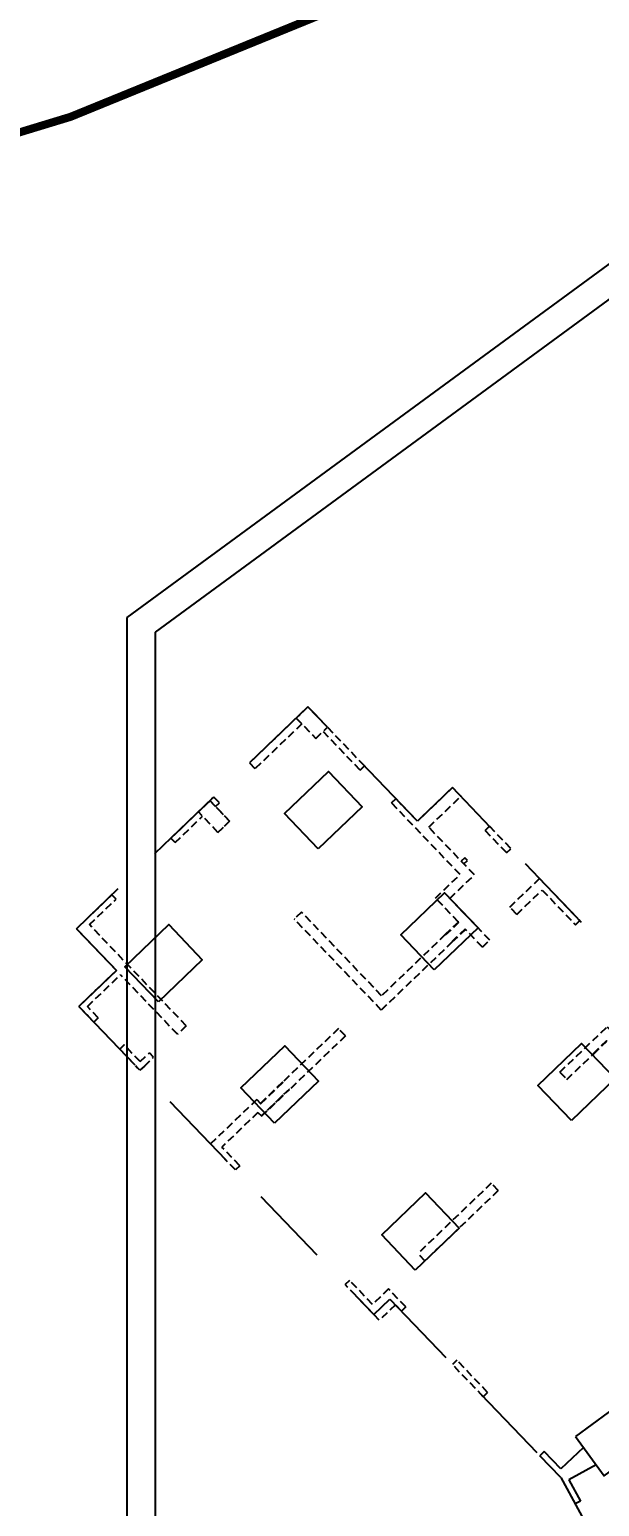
# Model space of a CAD drawing. Header units: millimetres. Extents: x 75184266 to 76346726, y -35077925 to -33679385.
# Drawn here: x 75310867 to 75324951, y -34538958 to -34502484 of the extents above; entities that cross this region are included whole.
import ezdxf

# ---------------------------------------------------------------- set-up
doc = ezdxf.new("R2010")
doc.units = ezdxf.units.MM
doc.header["$LTSCALE"] = 50
doc.header["$MEASUREMENT"] = 0
doc.header["$PDMODE"] = 1
doc.header["$PDSIZE"] = -3
for name, pattern in [('HIDDEN2', [0.1875, 0.125, -0.0625]), ('PHANTOM2', [1.25, 0.625, -0.125, 0.125, -0.125, 0.125, -0.125]), ('XR-지하3층$0$H', [1.3, 0.8, -0.5])]:
    doc.linetypes.add(name, pattern=pattern)
doc.layers.get('0').update_dxf_attribs({"linetype": 'CONTINUOUS'})
doc.layers.get('Defpoints').update_dxf_attribs({"color": 51, "linetype": 'CONTINUOUS'})
doc.layers.add('XR-지하3층$0$CON', color=2, linetype='CONTINUOUS')
doc.layers.add('건축', color=8, linetype='CONTINUOUS', plot=False)
doc.styles.add('XR-지하3층$0$돋움', font='', dxfattribs={"width": 0.9})
doc.styles.get('XR-지하3층$0$돋움').set_extended_font_data('Dotum')
doc.dimstyles.new('XR-지하3층$0$20110829_평면도_면적조정$0$std_style', dxfattribs={"dimscale": 400, "dimtxt": 3, "dimasz": 1, "dimexe": 1.5, "dimexo": 2, "dimgap": 1, "dimtad": 1, "dimtoh": 1, "dimdec": 0, "dimzin": 0, "dimdsep": 46, "dimtxsty": 'XR-지하3층$0$돋움', "dimblk": 'XR-지하3층$0$20110829_평면도_면적조정$0$01420DDOT01', "dimblk1": 'XR-지하3층$0$20110829_평면도_면적조정$0$01420DDOT01', "dimblk2": 'XR-지하3층$0$20110829_평면도_면적조정$0$01420DDOT01', "dimcen": 2.5, "dimdle": 8, "dimclrd": 256, "dimclre": 256, "dimclrt": 256, "dimadec": 0, "dimazin": 0, "dimtfac": 1, "dimtdec": 0, "dimtix": 1, "dimtmove": 2, "dimatfit": 3, "dimldrblk": 'XR-지하3층$0$20110829_평면도_면적조정$0$_ClosedBlank', "dimfxl": 1, "dimtolj": 1, "dimtzin": 0, "dimlwd": -1, "dimlwe": -1, "dimarcsym": 0})

# ---------------------------------------------------------------- blocks, each defined once
blk = doc.blocks.new('XR-지하3층$0$20110829_평면도_면적조정$0$01420DDOT01')
blk.add_line((-1.5, 0), (1.5, 0))
at = {"const_width": 0.5}
blk.add_lwpolyline([(-0.25, 0, 1), (0.25, 0, 1)], format="xyb", close=True, dxfattribs=at)
blk = doc.blocks.new('*D295')
at = {"layer": 'Defpoints', "color": 0, "transparency": 16777216}
for p in [(75346469, -34460649), (75352378, -34468709, 0), (75283584, -34519145, 0)]:
    blk.add_point(p, dxfattribs=at)
at = {"layer": '건축'}
for p, q in [((75351905, -34468064), (75346114, -34460166)), ((75277998, -34510849), (75346147, -34460886)), ((75283111, -34518500), (75277320, -34510602))]:
    blk.add_line(p, q, dxfattribs=at)
at = {"layer": '건축', "xscale": 400, "yscale": 400, "zscale": 400}
for p, rotation in [((75346469, -34460649), 36.24693456144445), ((75277675, -34511086), 216.2469345614445)]:
    blk.add_blockref('XR-지하3층$0$20110829_평면도_면적조정$0$01420DDOT01', p, dxfattribs=dict(at, rotation=rotation))
at = {"layer": '건축', "insert": (75311303, -34484818), "char_height": 1800, "attachment_point": 5, "rotation": 36.2469, "style": 'XR-지하3층$0$돋움'}
blk.add_mtext('\\A1;85302', dxfattribs=at)
blk = doc.blocks.new('XR-지하3층$0$20110829_평면도_면적조정$0$_ClosedBlank')
at = {"color": 0, "linetype": 'ByBlock', "lineweight": -2}
for p, q in [((-1, 0.167), (0, 0)), ((-1, 0.167), (-1, -0.167)), ((0, 0), (-1, -0.167))]:
    blk.add_line(p, q, dxfattribs=at)
blk = doc.blocks.new('XR-지하3층$0$기둥 0620')
at = {"layer": 'XR-지하3층$0$CON', "ltscale": 0.5}
blk.add_lwpolyline([(-600, 0), (600, 0), (600, 1500), (-600, 1500)], close=True, dxfattribs=at)

msp = doc.modelspace()

# ---------------------------------------------------------------- linework, layer by layer
at = {"layer": '건축', "ltscale": 1000}
for p, q in [((75313281.6, -34517008), (75350390.8, -34489801.4)), ((75313981.6, -34517362.8), (75336352.4, -34500961.6)), ((75313281.3, -34601924.1), (75313281.6, -34517008)), ((75313981.3, -34601695), (75313981.6, -34517362.8))]:
    msp.add_line(p, q, dxfattribs=at)
at = {"layer": '건축', "linetype": 'HIDDEN2', "ltscale": 30}
for p, q in [((75317747.4, -34519210.8, 0), (75316303, -34520594.2, 0)), ((75319144.6, -34520669.6, 0), (75317747.4, -34519210.8, 0)), ((75317596.8, -34519631.9, 0), (75316441.3, -34520738.6, 0)), ((75319036.3, -34520773.3, 0), (75318123.2, -34519820.1, 0)), ((75316303, -34520594.2, 0), (75316441.3, -34520738.6, 0)), ((75319036.3, -34520773.3, 0), (75319144.6, -34520669.6, 0)), ((75321318.5, -34521204.5, 0), (75321526.1, -34521421.1, 0)), ((75315812.3, -34522033.5, 0), (75315328.1, -34521528, 0)), ((75319919.3, -34521478.4, 0), (75319811, -34521582.2, 0)), ((75315523.4, -34522310.2, 0), (75315039.2, -34521804.7, 0)), ((75322123.3, -34522261.5, 0), (75322231.6, -34522157.7, 0)), ((75322123.3, -34522261.5, 0), (75322231.6, -34522157.7, 0)), ((75322123.3, -34522261.5, 0), (75322231.6, -34522157.7, 0)), ((75322123.3, -34522261.5, 0), (75322275.4, -34522420.4, 0)), ((75322231.6, -34522157.7, 0), (75322764.2, -34522713.8, 0)), ((75314464.1, -34522563.2, 0), (75314360.3, -34522454.9, 0)), ((75314464.1, -34522563.2, 0), (75314360.3, -34522454.9, 0)), ((75321624.2, -34522940.3, 0), (75321537.5, -34523023.3, 0)), ((75321599.7, -34523088.3, 0), (75321686.4, -34523005.3, 0)), ((75321686.4, -34523005.3, 0), (75321624.2, -34522940.3, 0)), ((75323361.4, -34523554.2, 0), (75323469.7, -34523450.4, 0)), ((75323469.7, -34523450.4, 0), (75324465.8, -34524490.4, 0)), ((75313005.3, -34523960.4, 0), (75312901.5, -34523852.1, 0)), ((75321466.2, -34524524.7, 0), (75320899, -34523932.6, 0)), ((75322241.6, -34524972.9, 0), (75321252.5, -34523940.2, 0)), ((75314741.4, -34527088.6, 0), (75312348.1, -34524589.9, 0)), ((75319559.3, -34526697.4, 0), (75317408.1, -34524451.4, 0)), ((75319566.9, -34526343.9, 0), (75317588.6, -34524278.5, 0)), ((75324357.5, -34524594.1, 0), (75324465.8, -34524490.4, 0)), ((75324357.5, -34524594.1, 0), (75324465.8, -34524490.4, 0)), ((75313013.4, -34525718.2, 0), (75312027.7, -34524689.1, 0)), ((75321141.2, -34524836, 0), (75319566.9, -34526343.9, 0)), ((75322061.1, -34525145.8, 0), (75321639.2, -34524705.3, 0)), ((75321314.2, -34525016.6, 0), (75319559.3, -34526697.4, 0)), ((75314524.7, -34527296.1, 0), (75313117.1, -34525826.5, 0)), ((75312567.2, -34526893.2, 0), (75312297.4, -34526611.6, 0)), ((75312567.2, -34526893.2, 0), (75312458.9, -34526997, 0)), ((75318502.6, -34527155.6, 0), (75317116, -34528483.6, 0)), ((75318675.6, -34527336.1, 0), (75318502.6, -34527155.6, 0)), ((75318675.6, -34527336.1, 0), (75317289, -34528664.2, 0)), ((75313203.6, -34527557.6, 0), (75313095.3, -34527661.4, 0)), ((75313601.3, -34527972.9, 0), (75313203.6, -34527557.6, 0)), ((75313932.6, -34527863.3, 0), (75313828.8, -34527755, 0)), ((75313932.6, -34527863.3, 0), (75313828.8, -34527755, 0)), ((75313596.7, -34528185, 0), (75313537.9, -34528123.6, 0)), ((75316484.5, -34528908.5, 0), (75315339.8, -34530004.9, 0)), ((75316513, -34529227.4, 0), (75315621.1, -34530081.7, 0)), ((75315955.4, -34530647.6, 0), (75315339.8, -34530004.9, 0)), ((75316063.8, -34530543.9, 0), (75315621.1, -34530081.7, 0)), ((75316063.8, -34530543.9, 0), (75315955.4, -34530647.6, 0)), ((75322278.5, -34530974.9, 0), (75320465.8, -34532711.1, 0)), ((75322451.4, -34531155.4, 0), (75320638.7, -34532891.6, 0)), ((75322451.4, -34531155.4, 0), (75322278.5, -34530974.9, 0)), ((75318775.3, -34533374.8, 0), (75318666.9, -34533478.6, 0)), ((75319342.5, -34533967, 0), (75318775.3, -34533374.8, 0)), ((75319510.8, -34534359.6, 0), (75318666.9, -34533478.6, 0)), ((75319739.7, -34533586.6, 0), (75319342.5, -34533967, 0)), ((75320165, -34534030.7, 0), (75319739.7, -34533586.6, 0)), ((75319908, -34533979.2, 0), (75319510.8, -34534359.6, 0)), ((75320056.7, -34534134.5, 0), (75319908, -34533979.2, 0)), ((75320165, -34534030.7, 0), (75320056.7, -34534134.5, 0)), ((75321423.9, -34535345.1, 0), (75321315.6, -34535448.8, 0)), ((75322080, -34536246.8, 0), (75321315.6, -34535448.8, 0)), ((75322188.3, -34536143.1, 0), (75321423.9, -34535345.1, 0)), ((75322188.3, -34536143.1, 0), (75322080, -34536246.8, 0))]:
    msp.add_line(p, q, dxfattribs=at)
at = {"layer": '건축'}
for p, q in [((75323585.5, -34537601.9, 0), (75323477.2, -34537705.7, 0)), ((75323992.5, -34538243.7, 0), (75323477.2, -34537705.7, 0)), ((75323997.1, -34538031.6, 0), (75323585.5, -34537601.9, 0)), ((75324553, -34537499.1, 0), (75323997.1, -34538031.6, 0)), ((75324871, -34537932.5, 0), (75324196.2, -34538303, 0)), ((75323992.5, -34538243.7, 0), (75324351, -34538896.7, 0)), ((75324196.2, -34538303, 0), (75324482.5, -34538824.6, 0)), ((75324482.5, -34538824.6, 0), (75324351, -34538896.7, 0))]:
    msp.add_line(p, q, dxfattribs=at)
at = {"layer": '건축', "linetype": 'PHANTOM2', "ltscale": 50, "const_width": 200}
msp.add_lwpolyline([(75558572.6, -34605145.4), (75561597.6, -34590145.4), (75561659.5, -34553000), (75564717.9, -34517999.9), (75564749.8, -34498884.2), (75475183.7, -34492234.7), (75349445.8, -34482899.8, -0.1151176), (75301447.5, -34507814.4), (75295098.5, -34515540.4), (75291581.4, -34641500.4), (75298553.1, -34648669.4), (75429499.8, -34648668.1), (75454491.8, -34644667.8), (75484498.1, -34644667.5), (75499504.9, -34645667.4), (75547907.3, -34645666.1), (75558522.6, -34635068.3)], format="xyb", close=True, dxfattribs=at)
at = {"layer": '건축', "linetype": 'XR-지하3층$0$H', "ltscale": 50, "elevation": 0}
msp.add_lwpolyline([(75326755.3, -34526880.8), (75321318.5, -34521204.5), (75320451.9, -34522034.5), (75317747.4, -34519210.8), (75312027.7, -34524689.1), (75313013.4, -34525718.2), (75312085.4, -34526607), (75319372.5, -34534215.2), (75319769.7, -34533834.8), (75323992.5, -34538243.7), (75326834.1, -34543420)], dxfattribs=at)
at = {"layer": '건축', "linetype": 'HIDDEN2', "ltscale": 30, "elevation": 0}
for points in [[(75318231.6, -34519716.3), (75317747.4, -34519210.8), (75317458.5, -34519487.5), (75317942.7, -34519993)], [(75321473.1, -34524532), (75321466.2, -34524524.7), (75321141.2, -34524836), (75321148.2, -34524843.2)], [(75321639.2, -34524705.3), (75321632.2, -34524698.1), (75321307.3, -34525009.3), (75321314.2, -34525016.6)], [(75324801.8, -34527768.8), (75324808.7, -34527776), (75325133.7, -34527464.7), (75325126.8, -34527457.5)], [(75316574.4, -34529002.4), (75316581.3, -34529009.6), (75317123, -34528490.9), (75317116, -34528483.6)], [(75316596, -34529314.1), (75316602.9, -34529321.3), (75317289, -34528664.2), (75317282.1, -34528657)]]:
    msp.add_lwpolyline(points, close=True, dxfattribs=at)
for points in [[(75319036.3, -34520773.3), (75319144.6, -34520669.6)], [(75321318.5, -34521204.5), (75320451.9, -34522034.5)], [(75314360.3, -34522454.9), (75315421.9, -34521438.1)], [(75315039.2, -34521804.7), (75315328.1, -34521528), (75315812.3, -34522033.5), (75315523.4, -34522310.2)], [(75315525.7, -34521546.4), (75315421.9, -34521438.1)], [(75315525.7, -34521546.4), (75315421.9, -34521438.1)], [(75315560.3, -34521582.5), (75315421.9, -34521438.1)], [(75315466.4, -34521672.4), (75315560.3, -34521582.5)], [(75319811, -34521582.2), (75319919.3, -34521478.4)], [(75321505.7, -34523351.5), (75319811, -34521582.2)], [(75320451.9, -34522034.5), (75319919.3, -34521478.4)], [(75320731.7, -34522182), (75321526.1, -34521421.1)], [(75314464.1, -34522563.2), (75315142.9, -34521913)], [(75315523.4, -34522310.2), (75315812.3, -34522033.5)], [(75321859.1, -34523359.1), (75320731.7, -34522182)], [(75322123.3, -34522261.5), (75322655.9, -34522817.6)], [(75314464.1, -34522563.2), (75314360.3, -34522454.9)], [(75314464.1, -34522563.2), (75314360.3, -34522454.9)], [(75322655.9, -34522817.6), (75322764.2, -34522713.8)], [(75320899, -34523932.6), (75321505.7, -34523351.5)], [(75321252.5, -34523940.2), (75321859.1, -34523359.1)], [(75312027.7, -34524689.1), (75312901.5, -34523852.1)], [(75313005.3, -34523960.4), (75312901.5, -34523852.1)], [(75313005.3, -34523960.4), (75312901.5, -34523852.1)], [(75322733.1, -34524156), (75323361.4, -34523554.2)], [(75322906, -34524336.5), (75323534.3, -34523734.7)], [(75323534.3, -34523734.7), (75324357.5, -34524594.1)], [(75312348.1, -34524589.9), (75313005.3, -34523960.4)], [(75322906, -34524336.5), (75322733.1, -34524156)], [(75317588.6, -34524278.5), (75317408.1, -34524451.4)], [(75321141.2, -34524836), (75321148.2, -34524843.2), (75321473.1, -34524532), (75321466.2, -34524524.7)], [(75321639.2, -34524705.3), (75321632.2, -34524698.1), (75321307.3, -34525009.3), (75321314.2, -34525016.6)], [(75322061.1, -34525145.8), (75322241.6, -34524972.9)], [(75312085.4, -34526607), (75313013.4, -34525718.2)], [(75312297.4, -34526611.6), (75313117.1, -34525826.5)], [(75312085.4, -34526607), (75312458.9, -34526997)], [(75314741.4, -34527088.6), (75314524.7, -34527296.1)], [(75323971.4, -34528231.8), (75325141.3, -34527111.2), (75325224.3, -34527197.9)], [(75324808.7, -34527776), (75324801.8, -34527768.8), (75325126.8, -34527457.5), (75325133.7, -34527464.7)], [(75313095.3, -34527661.4), (75313537.9, -34528123.6)], [(75313601.3, -34527972.9), (75313828.8, -34527755)], [(75313705.1, -34528081.2), (75313932.6, -34527863.3)], [(75324144.3, -34528412.3), (75324808.7, -34527776)], [(75313705.1, -34528081.2), (75313596.7, -34528185)], [(75323971.4, -34528231.8), (75324144.3, -34528412.3)], [(75317116, -34528483.6), (75317123, -34528490.9), (75316581.3, -34529009.6), (75316574.4, -34529002.4)], [(75316484.5, -34528908.5), (75316574.4, -34529002.4)], [(75316596, -34529314.1), (75317282.1, -34528657), (75317289, -34528664.2)], [(75316513, -34529227.4), (75316596, -34529314.1)], [(75320638.7, -34532891.6), (75320465.8, -34532711.1)]]:
    msp.add_lwpolyline(points, dxfattribs=at)
at = {"layer": '건축', "elevation": 0}
msp.add_lwpolyline([(75324357.1, -34537232.1), (75325067, -34538199.6), (75326276.4, -34537312.3), (75325566.5, -34536344.8)], close=True, dxfattribs=at)

# ---------------------------------------------------------------- block references
at = {"layer": '건축', "extrusion": (0, 0, -1), "zscale": -0.9999999999999999, "rotation": 46.23406994268246}
for p in [(-75317585.8, -34522280.4, 0), (-75320454.6, -34525275.7, 0), (-75313639.1, -34526060.7, 0), (-75323841.8, -34528992.8, 0), (-75316507.9, -34529055.9, 0), (-75319985.4, -34532686.5, 0)]:
    msp.add_blockref('XR-지하3층$0$기둥 0620', p, dxfattribs=at)

# ---------------------------------------------------------------- dimensions: what is measured, and where the dimension line sits
at = {"layer": '건축'}
dim = msp.add_linear_dim(base=(75346469.2, -34460649.4), p1=(75283584, -34519145.1, 0), p2=(75352378, -34468708.9, 0), angle=36.24693, dimstyle='XR-지하3층$0$20110829_평면도_면적조정$0$std_style', override={"dimtxt": 4.5}, dxfattribs=at)
dim.commit()
dim.dimension.update_dxf_attribs({"geometry": '*D295', "text_midpoint": (75311302.8, -34484818.1)})

doc.saveas('drawing.dxf')
